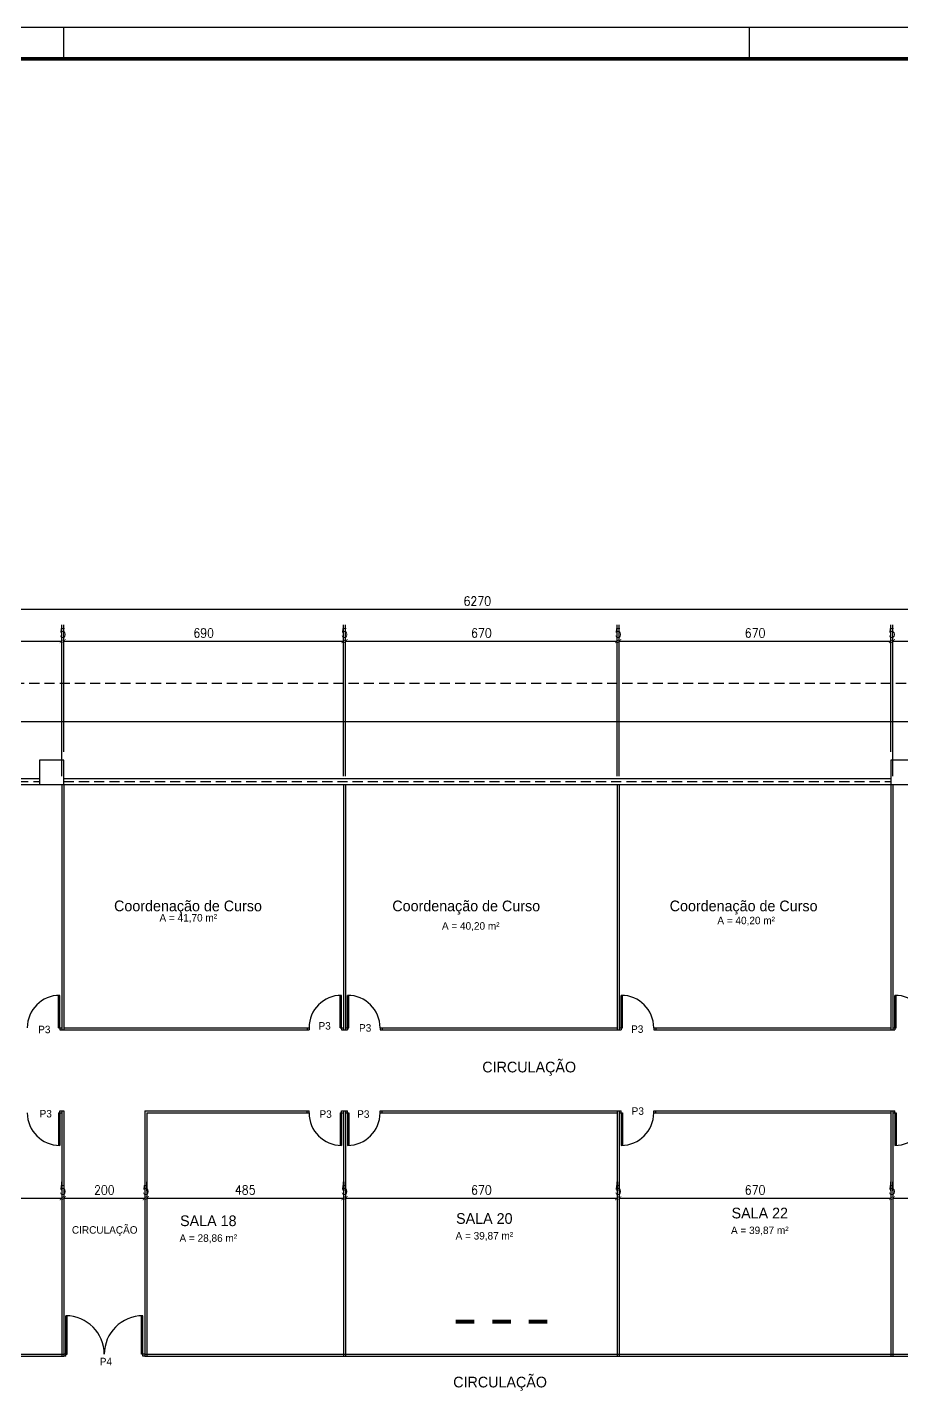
# Model space of a CAD drawing. Extents: x -81 to 244, y 231 to 317.
# Drawn here: x 174.41 to 195.98, y 283.42 to 317.04 of the extents above; entities that cross this region are included whole.
import ezdxf
from ezdxf.enums import TextEntityAlignment as Align

# ---------------------------------------------------------------- set-up
doc = ezdxf.new("R2010")
doc.units = 0
doc.header["$MEASUREMENT"] = 0
doc.header["$PDMODE"] = 3
doc.linetypes.add('HIDDEN', pattern=[0.375, 0.25, -0.125])
doc.layers.get('0').update_dxf_attribs({"linetype": 'CONTINUOUS'})
doc.layers.get('DEFPOINTS').update_dxf_attribs({"linetype": 'CONTINUOUS'})
for name, color, linetype in [('ADI', 9, 'CONTINUOUS'), ('CAR', 5, 'CONTINUOUS'), ('CORTE01', 2, 'CONTINUOUS'), ('DIM', 1, 'CONTINUOUS'), ('ESQ', 10, 'CONTINUOUS'), ('EST', 6, 'CONTINUOUS'), ('PAR', 4, 'CONTINUOUS'), ('PBX', 7, 'CONTINUOUS'), ('PISO2', 8, 'CONTINUOUS'), ('TEXTO01', 3, 'CONTINUOUS'), ('VIDRO', 250, 'CONTINUOUS')]:
    doc.layers.add(name, color=color, linetype=linetype)
doc.styles.add('ARQ', font='romans', dxfattribs={"width": 0.9})
doc.styles.add('STYLUS', font='stylu.ttf')
doc.dimstyles.get("Standard").update_dxf_attribs({"dimtxt": 0.5, "dimasz": 0.18, "dimexe": 0.18, "dimexo": 0.0625, "dimgap": 0.09, "dimtad": 0, "dimtoh": 1, "dimzin": 0, "dimdsep": 46, "dimtxsty": 'ARQ', "dimcen": 0.09, "dimadec": 0, "dimazin": 0, "dimtfac": 1, "dimtofl": 0, "dimtmove": 2, "dimatfit": 3, "dimfxl": 0, "dimtolj": 1, "dimarcsym": 0})

# ---------------------------------------------------------------- blocks, each defined once
blk = doc.blocks.new('_ARCHTICK')
at = {"color": 0, "linetype": 'ByBlock', "const_width": 0.15}
blk.add_lwpolyline([(-0.5, -0.5), (0.5, 0.5)], dxfattribs=at)
blk = doc.blocks.new('*D352')
at = {"layer": 'DEFPOINTS', "color": 0}
for p in [(175.259, 301.903), (168.309, 298.37), (175.259, 298.37)]:
    blk.add_point(p, dxfattribs=at)
at = {"layer": 'DIM', "color": 1, "lineweight": -2}
for p, q in [((175.259, 298.57), (175.259, 302.303)), ((168.309, 301.903), (175.259, 301.903))]:
    blk.add_line(p, q, dxfattribs=at)
at = {"layer": 'DIM', "color": 1, "lineweight": -2, "xscale": 0.1, "yscale": 0.1, "zscale": 0.1, "rotation": 180}
blk.add_blockref('_ARCHTICK', (168.309, 301.903), dxfattribs=at)
at = {"layer": 'DIM', "color": 1, "lineweight": -2, "xscale": 0.1, "yscale": 0.1, "zscale": 0.1}
blk.add_blockref('_ARCHTICK', (175.259, 301.903), dxfattribs=at)
at = {"layer": 'DIM', "color": 2, "insert": (171.784, 302.104), "char_height": 0.22, "attachment_point": 5, "style": 'ARQ'}
blk.add_mtext('\\A1;695', dxfattribs=at)
blk = doc.blocks.new('*D353')
at = {"layer": 'DEFPOINTS', "color": 0}
for p in [(175.309, 301.903), (175.309, 298.97), (175.259, 298.37)]:
    blk.add_point(p, dxfattribs=at)
at = {"layer": 'DIM', "color": 1, "lineweight": -2}
blk.add_line((175.309, 299.17), (175.309, 302.303), dxfattribs=at)
at = {"layer": 'DIM', "color": 2, "insert": (175.284, 302.104), "char_height": 0.22, "attachment_point": 5, "style": 'ARQ'}
blk.add_mtext('\\A1;5', dxfattribs=at)
blk = doc.blocks.new('*D354')
at = {"layer": 'DEFPOINTS', "color": 0}
for p in [(182.209, 301.903), (175.309, 298.97), (182.209, 298.37)]:
    blk.add_point(p, dxfattribs=at)
at = {"layer": 'DIM', "color": 1, "lineweight": -2}
for p, q in [((182.209, 298.57), (182.209, 302.303)), ((175.309, 301.903), (182.209, 301.903))]:
    blk.add_line(p, q, dxfattribs=at)
at = {"layer": 'DIM', "color": 1, "lineweight": -2, "xscale": 0.1, "yscale": 0.1, "zscale": 0.1, "rotation": 180}
blk.add_blockref('_ARCHTICK', (175.309, 301.903), dxfattribs=at)
at = {"layer": 'DIM', "color": 1, "lineweight": -2, "xscale": 0.1, "yscale": 0.1, "zscale": 0.1}
blk.add_blockref('_ARCHTICK', (182.209, 301.903), dxfattribs=at)
at = {"layer": 'DIM', "color": 2, "insert": (178.759, 302.104), "char_height": 0.22, "attachment_point": 5, "style": 'ARQ'}
blk.add_mtext('\\A1;690', dxfattribs=at)
blk = doc.blocks.new('*D355')
at = {"layer": 'DEFPOINTS', "color": 0}
for p in [(182.259, 301.903), (182.209, 298.37), (182.259, 298.37)]:
    blk.add_point(p, dxfattribs=at)
at = {"layer": 'DIM', "color": 1, "lineweight": -2}
blk.add_line((182.259, 298.57), (182.259, 302.303), dxfattribs=at)
at = {"layer": 'DIM', "color": 2, "insert": (182.234, 302.104), "char_height": 0.22, "attachment_point": 5, "style": 'ARQ'}
blk.add_mtext('\\A1;5', dxfattribs=at)
blk = doc.blocks.new('*D356')
at = {"layer": 'DEFPOINTS', "color": 0}
for p in [(188.959, 301.903), (182.259, 298.37), (188.959, 298.37)]:
    blk.add_point(p, dxfattribs=at)
at = {"layer": 'DIM', "color": 1, "lineweight": -2}
for p, q in [((188.959, 298.57), (188.959, 302.303)), ((182.259, 301.903), (188.959, 301.903))]:
    blk.add_line(p, q, dxfattribs=at)
at = {"layer": 'DIM', "color": 1, "lineweight": -2, "xscale": 0.1, "yscale": 0.1, "zscale": 0.1, "rotation": 180}
blk.add_blockref('_ARCHTICK', (182.259, 301.903), dxfattribs=at)
at = {"layer": 'DIM', "color": 1, "lineweight": -2, "xscale": 0.1, "yscale": 0.1, "zscale": 0.1}
blk.add_blockref('_ARCHTICK', (188.959, 301.903), dxfattribs=at)
at = {"layer": 'DIM', "color": 2, "insert": (185.609, 302.104), "char_height": 0.22, "attachment_point": 5, "style": 'ARQ'}
blk.add_mtext('\\A1;670', dxfattribs=at)
blk = doc.blocks.new('*D357')
at = {"layer": 'DEFPOINTS', "color": 0}
for p in [(189.009, 301.903), (188.959, 298.37), (189.009, 298.37)]:
    blk.add_point(p, dxfattribs=at)
at = {"layer": 'DIM', "color": 1, "lineweight": -2}
blk.add_line((189.009, 298.57), (189.009, 302.303), dxfattribs=at)
at = {"layer": 'DIM', "color": 2, "insert": (188.984, 302.104), "char_height": 0.22, "attachment_point": 5, "style": 'ARQ'}
blk.add_mtext('\\A1;5', dxfattribs=at)
blk = doc.blocks.new('*D358')
at = {"layer": 'DEFPOINTS', "color": 0}
for p in [(195.709, 301.903), (195.709, 298.97), (189.009, 298.37)]:
    blk.add_point(p, dxfattribs=at)
at = {"layer": 'DIM', "color": 1, "lineweight": -2}
for p, q in [((195.709, 299.17), (195.709, 302.303)), ((189.009, 301.903), (195.709, 301.903))]:
    blk.add_line(p, q, dxfattribs=at)
at = {"layer": 'DIM', "color": 1, "lineweight": -2, "xscale": 0.1, "yscale": 0.1, "zscale": 0.1, "rotation": 180}
blk.add_blockref('_ARCHTICK', (189.009, 301.903), dxfattribs=at)
at = {"layer": 'DIM', "color": 1, "lineweight": -2, "xscale": 0.1, "yscale": 0.1, "zscale": 0.1}
blk.add_blockref('_ARCHTICK', (195.709, 301.903), dxfattribs=at)
at = {"layer": 'DIM', "color": 2, "insert": (192.359, 302.104), "char_height": 0.22, "attachment_point": 5, "style": 'ARQ'}
blk.add_mtext('\\A1;670', dxfattribs=at)
blk = doc.blocks.new('*D359')
at = {"layer": 'DEFPOINTS', "color": 0}
for p in [(195.759, 301.903), (195.709, 298.97), (195.759, 298.37)]:
    blk.add_point(p, dxfattribs=at)
at = {"layer": 'DIM', "color": 1, "lineweight": -2}
blk.add_line((195.759, 298.57), (195.759, 302.303), dxfattribs=at)
at = {"layer": 'DIM', "color": 2, "insert": (195.734, 302.104), "char_height": 0.22, "attachment_point": 5, "style": 'ARQ'}
blk.add_mtext('\\A1;5', dxfattribs=at)
blk = doc.blocks.new('*D360')
at = {"layer": 'DEFPOINTS', "color": 0}
for p in [(202.709, 301.903), (195.759, 298.37), (202.709, 298.37)]:
    blk.add_point(p, dxfattribs=at)
at = {"layer": 'DIM', "color": 1, "lineweight": -2}
for p, q in [((202.709, 298.57), (202.709, 302.303)), ((195.759, 301.903), (202.709, 301.903))]:
    blk.add_line(p, q, dxfattribs=at)
at = {"layer": 'DIM', "color": 1, "lineweight": -2, "xscale": 0.1, "yscale": 0.1, "zscale": 0.1, "rotation": 180}
blk.add_blockref('_ARCHTICK', (195.759, 301.903), dxfattribs=at)
at = {"layer": 'DIM', "color": 1, "lineweight": -2, "xscale": 0.1, "yscale": 0.1, "zscale": 0.1}
blk.add_blockref('_ARCHTICK', (202.709, 301.903), dxfattribs=at)
at = {"layer": 'DIM', "color": 2, "insert": (199.234, 302.104), "char_height": 0.22, "attachment_point": 5, "style": 'ARQ'}
blk.add_mtext('\\A1;695', dxfattribs=at)
blk = doc.blocks.new('*D366')
at = {"layer": 'DEFPOINTS', "color": 0}
for p in [(216.859, 302.69), (154.159, 298.37), (216.859, 298.37)]:
    blk.add_point(p, dxfattribs=at)
at = {"layer": 'DIM', "color": 1, "lineweight": -2}
for p, q in [((216.859, 298.57), (216.859, 303.09)), ((154.159, 302.69), (216.859, 302.69))]:
    blk.add_line(p, q, dxfattribs=at)
at = {"layer": 'DIM', "color": 1, "lineweight": -2, "xscale": 0.1, "yscale": 0.1, "zscale": 0.1, "rotation": 180}
blk.add_blockref('_ARCHTICK', (154.159, 302.69), dxfattribs=at)
at = {"layer": 'DIM', "color": 1, "lineweight": -2, "xscale": 0.1, "yscale": 0.1, "zscale": 0.1}
blk.add_blockref('_ARCHTICK', (216.859, 302.69), dxfattribs=at)
at = {"layer": 'DIM', "color": 2, "insert": (185.509, 302.891), "char_height": 0.22, "attachment_point": 5, "style": 'ARQ'}
blk.add_mtext('\\A1;6270', dxfattribs=at)
blk = doc.blocks.new('*D468')
at = {"layer": 'DEFPOINTS', "color": 0}
for p in [(168.309, 288.169), (175.259, 288.169), (175.259, 288.169)]:
    blk.add_point(p, dxfattribs=at)
at = {"layer": 'DIM', "color": 1, "lineweight": -2}
for p, q in [((175.259, 288.369), (175.259, 288.569)), ((168.309, 288.169), (175.259, 288.169))]:
    blk.add_line(p, q, dxfattribs=at)
at = {"layer": 'DIM', "color": 1, "lineweight": -2, "xscale": 0.1, "yscale": 0.1, "zscale": 0.1, "rotation": 180}
blk.add_blockref('_ARCHTICK', (168.309, 288.169), dxfattribs=at)
at = {"layer": 'DIM', "color": 1, "lineweight": -2, "xscale": 0.1, "yscale": 0.1, "zscale": 0.1}
blk.add_blockref('_ARCHTICK', (175.259, 288.169), dxfattribs=at)
at = {"layer": 'DIM', "color": 2, "insert": (171.784, 288.37), "char_height": 0.22, "attachment_point": 5, "style": 'ARQ'}
blk.add_mtext('\\A1;695', dxfattribs=at)
blk = doc.blocks.new('*D469')
at = {"layer": 'DEFPOINTS', "color": 0}
for p in [(175.259, 288.169), (175.309, 288.186), (175.309, 288.169)]:
    blk.add_point(p, dxfattribs=at)
at = {"layer": 'DIM', "color": 1, "lineweight": -2}
blk.add_line((175.309, 287.986), (175.309, 287.769), dxfattribs=at)
at = {"layer": 'DIM', "color": 2, "insert": (175.284, 288.37), "char_height": 0.22, "attachment_point": 5, "style": 'ARQ'}
blk.add_mtext('\\A1;5', dxfattribs=at)
blk = doc.blocks.new('*D470')
at = {"layer": 'DEFPOINTS', "color": 0}
for p in [(175.309, 288.186), (177.309, 288.186), (177.309, 288.169)]:
    blk.add_point(p, dxfattribs=at)
at = {"layer": 'DIM', "color": 1, "lineweight": -2}
for p, q in [((175.309, 288.169), (177.309, 288.169)), ((177.309, 287.986), (177.309, 287.769))]:
    blk.add_line(p, q, dxfattribs=at)
at = {"layer": 'DIM', "color": 1, "lineweight": -2, "xscale": 0.1, "yscale": 0.1, "zscale": 0.1, "rotation": 180}
blk.add_blockref('_ARCHTICK', (175.309, 288.169), dxfattribs=at)
at = {"layer": 'DIM', "color": 1, "lineweight": -2, "xscale": 0.1, "yscale": 0.1, "zscale": 0.1}
blk.add_blockref('_ARCHTICK', (177.309, 288.169), dxfattribs=at)
at = {"layer": 'DIM', "color": 2, "insert": (176.309, 288.37), "char_height": 0.22, "attachment_point": 5, "style": 'ARQ'}
blk.add_mtext('\\A1;200', dxfattribs=at)
blk = doc.blocks.new('*D471')
at = {"layer": 'DEFPOINTS', "color": 0}
for p in [(177.309, 288.186), (177.359, 288.169), (177.359, 288.154)]:
    blk.add_point(p, dxfattribs=at)
at = {"layer": 'DIM', "color": 1, "lineweight": -2}
blk.add_line((177.359, 288.354), (177.359, 288.569), dxfattribs=at)
at = {"layer": 'DIM', "color": 2, "insert": (177.334, 288.37), "char_height": 0.22, "attachment_point": 5, "style": 'ARQ'}
blk.add_mtext('\\A1;5', dxfattribs=at)
blk = doc.blocks.new('*D472')
at = {"layer": 'DEFPOINTS', "color": 0}
for p in [(177.359, 288.154), (182.209, 288.169), (182.209, 288.154)]:
    blk.add_point(p, dxfattribs=at)
at = {"layer": 'DIM', "color": 1, "lineweight": -2}
for p, q in [((182.209, 288.354), (182.209, 288.569)), ((177.359, 288.169), (182.209, 288.169))]:
    blk.add_line(p, q, dxfattribs=at)
at = {"layer": 'DIM', "color": 1, "lineweight": -2, "xscale": 0.1, "yscale": 0.1, "zscale": 0.1, "rotation": 180}
blk.add_blockref('_ARCHTICK', (177.359, 288.169), dxfattribs=at)
at = {"layer": 'DIM', "color": 1, "lineweight": -2, "xscale": 0.1, "yscale": 0.1, "zscale": 0.1}
blk.add_blockref('_ARCHTICK', (182.209, 288.169), dxfattribs=at)
at = {"layer": 'DIM', "color": 2, "insert": (179.784, 288.37), "char_height": 0.22, "attachment_point": 5, "style": 'ARQ'}
blk.add_mtext('\\A1;485', dxfattribs=at)
blk = doc.blocks.new('*D473')
at = {"layer": 'DEFPOINTS', "color": 0}
for p in [(182.209, 288.154), (182.259, 288.169), (182.259, 288.154)]:
    blk.add_point(p, dxfattribs=at)
at = {"layer": 'DIM', "color": 1, "lineweight": -2}
blk.add_line((182.259, 288.354), (182.259, 288.569), dxfattribs=at)
at = {"layer": 'DIM', "color": 2, "insert": (182.234, 288.37), "char_height": 0.22, "attachment_point": 5, "style": 'ARQ'}
blk.add_mtext('\\A1;5', dxfattribs=at)
blk = doc.blocks.new('*D474')
at = {"layer": 'DEFPOINTS', "color": 0}
for p in [(182.259, 288.154), (188.959, 288.169), (188.959, 288.154)]:
    blk.add_point(p, dxfattribs=at)
at = {"layer": 'DIM', "color": 1, "lineweight": -2}
for p, q in [((188.959, 288.354), (188.959, 288.569)), ((182.259, 288.169), (188.959, 288.169))]:
    blk.add_line(p, q, dxfattribs=at)
at = {"layer": 'DIM', "color": 1, "lineweight": -2, "xscale": 0.1, "yscale": 0.1, "zscale": 0.1, "rotation": 180}
blk.add_blockref('_ARCHTICK', (182.259, 288.169), dxfattribs=at)
at = {"layer": 'DIM', "color": 1, "lineweight": -2, "xscale": 0.1, "yscale": 0.1, "zscale": 0.1}
blk.add_blockref('_ARCHTICK', (188.959, 288.169), dxfattribs=at)
at = {"layer": 'DIM', "color": 2, "insert": (185.609, 288.37), "char_height": 0.22, "attachment_point": 5, "style": 'ARQ'}
blk.add_mtext('\\A1;670', dxfattribs=at)
blk = doc.blocks.new('*D475')
at = {"layer": 'DEFPOINTS', "color": 0}
for p in [(188.959, 288.154), (189.009, 288.169), (189.009, 288.154)]:
    blk.add_point(p, dxfattribs=at)
at = {"layer": 'DIM', "color": 1, "lineweight": -2}
blk.add_line((189.009, 288.354), (189.009, 288.569), dxfattribs=at)
at = {"layer": 'DIM', "color": 2, "insert": (188.984, 288.37), "char_height": 0.22, "attachment_point": 5, "style": 'ARQ'}
blk.add_mtext('\\A1;5', dxfattribs=at)
blk = doc.blocks.new('*D476')
at = {"layer": 'DEFPOINTS', "color": 0}
for p in [(189.009, 288.154), (195.709, 288.169), (195.709, 288.154)]:
    blk.add_point(p, dxfattribs=at)
at = {"layer": 'DIM', "color": 1, "lineweight": -2}
for p, q in [((195.709, 288.354), (195.709, 288.569)), ((189.009, 288.169), (195.709, 288.169))]:
    blk.add_line(p, q, dxfattribs=at)
at = {"layer": 'DIM', "color": 1, "lineweight": -2, "xscale": 0.1, "yscale": 0.1, "zscale": 0.1, "rotation": 180}
blk.add_blockref('_ARCHTICK', (189.009, 288.169), dxfattribs=at)
at = {"layer": 'DIM', "color": 1, "lineweight": -2, "xscale": 0.1, "yscale": 0.1, "zscale": 0.1}
blk.add_blockref('_ARCHTICK', (195.709, 288.169), dxfattribs=at)
at = {"layer": 'DIM', "color": 2, "insert": (192.359, 288.37), "char_height": 0.22, "attachment_point": 5, "style": 'ARQ'}
blk.add_mtext('\\A1;670', dxfattribs=at)
blk = doc.blocks.new('*D477')
at = {"layer": 'DEFPOINTS', "color": 0}
for p in [(195.709, 288.154), (195.759, 288.169), (195.759, 288.154)]:
    blk.add_point(p, dxfattribs=at)
at = {"layer": 'DIM', "color": 1, "lineweight": -2}
blk.add_line((195.759, 288.354), (195.759, 288.569), dxfattribs=at)
at = {"layer": 'DIM', "color": 2, "insert": (195.734, 288.37), "char_height": 0.22, "attachment_point": 5, "style": 'ARQ'}
blk.add_mtext('\\A1;5', dxfattribs=at)
blk = doc.blocks.new('*D478')
at = {"layer": 'DEFPOINTS', "color": 0}
for p in [(195.759, 288.154), (200.559, 288.169), (200.559, 288.154)]:
    blk.add_point(p, dxfattribs=at)
at = {"layer": 'DIM', "color": 1, "lineweight": -2}
for p, q in [((200.559, 288.354), (200.559, 288.569)), ((195.759, 288.169), (200.559, 288.169))]:
    blk.add_line(p, q, dxfattribs=at)
at = {"layer": 'DIM', "color": 1, "lineweight": -2, "xscale": 0.1, "yscale": 0.1, "zscale": 0.1, "rotation": 180}
blk.add_blockref('_ARCHTICK', (195.759, 288.169), dxfattribs=at)
at = {"layer": 'DIM', "color": 1, "lineweight": -2, "xscale": 0.1, "yscale": 0.1, "zscale": 0.1}
blk.add_blockref('_ARCHTICK', (200.559, 288.169), dxfattribs=at)
at = {"layer": 'DIM', "color": 2, "insert": (198.159, 288.37), "char_height": 0.22, "attachment_point": 5, "style": 'ARQ'}
blk.add_mtext('\\A1;480', dxfattribs=at)

msp = doc.modelspace()

# ---------------------------------------------------------------- linework, layer by layer
at = {"layer": 'ADI', "color": 5}
msp.add_line((124.569, 317.038), (244.028, 317.038), dxfattribs=at)
at = {"layer": 'CAR', "color": 2}
for p, q in [((175.309, 316.259), (175.309, 317.038)), ((192.223, 316.259), (192.223, 317.038))]:
    msp.add_line(p, q, dxfattribs=at)
at = {"layer": 'CORTE01'}
for p, q in [((184.981, 285.161), (185.431, 285.16)), ((184.981, 285.152), (185.431, 285.151)), ((184.981, 285.143), (185.431, 285.142)), ((184.981, 285.134), (185.431, 285.133)), ((184.981, 285.125), (185.431, 285.124)), ((184.981, 285.116), (185.431, 285.115)), ((184.981, 285.107), (185.431, 285.106)), ((184.981, 285.098), (185.431, 285.097)), ((185.881, 285.16), (186.331, 285.16)), ((185.881, 285.151), (186.331, 285.151)), ((185.881, 285.142), (186.331, 285.142)), ((185.881, 285.133), (186.331, 285.133)), ((185.881, 285.124), (186.331, 285.124)), ((185.881, 285.115), (186.331, 285.115)), ((185.881, 285.106), (186.331, 285.106)), ((185.881, 285.097), (186.331, 285.097)), ((186.781, 285.16), (187.231, 285.16)), ((186.781, 285.151), (187.231, 285.151)), ((186.781, 285.142), (187.231, 285.142)), ((186.781, 285.133), (187.231, 285.133)), ((186.781, 285.124), (187.231, 285.124)), ((186.781, 285.115), (187.231, 285.115)), ((186.781, 285.106), (187.231, 285.106)), ((186.781, 285.097), (187.231, 285.097))]:
    msp.add_line(p, q, dxfattribs=at)
at = {"layer": 'DIM'}
for p, q in [((175.359, 284.32), (175.359, 285.27)), ((175.389, 284.32), (175.389, 285.27)), ((177.229, 284.32), (177.229, 285.27)), ((177.259, 284.32), (177.259, 285.27)), ((175.359, 284.32), (175.389, 284.32)), ((177.259, 284.32), (177.229, 284.32))]:
    msp.add_line(p, q, dxfattribs=at)
for centre, start, end in [((175.359, 284.32), 0, 90), ((177.259, 284.32), 90, 180)]:
    msp.add_arc(centre, 0.95, start, end, dxfattribs=at)
at = {"layer": 'ESQ'}
for p, q in [((175.179, 292.37), (175.179, 293.17)), ((175.209, 292.37), (175.209, 293.17)), ((182.129, 292.37), (182.129, 293.17)), ((182.159, 292.37), (182.159, 293.17)), ((182.309, 292.37), (182.309, 293.17)), ((182.339, 292.37), (182.339, 293.17)), ((189.059, 292.37), (189.059, 293.17)), ((189.089, 292.37), (189.089, 293.17)), ((195.809, 292.37), (195.809, 293.17)), ((195.839, 292.37), (195.839, 293.17)), ((175.179, 292.37), (175.209, 292.37)), ((175.209, 292.37), (175.209, 292.32)), ((175.209, 292.37), (175.259, 292.37)), ((175.209, 292.32), (175.259, 292.32)), ((181.309, 292.37), (181.359, 292.37)), ((181.309, 292.32), (181.359, 292.32)), ((181.359, 292.37), (181.359, 292.32)), ((182.129, 292.37), (182.159, 292.37)), ((182.159, 292.37), (182.159, 292.32)), ((182.159, 292.37), (182.209, 292.37)), ((182.159, 292.32), (182.209, 292.32)), ((182.259, 292.37), (182.309, 292.37)), ((182.259, 292.32), (182.309, 292.32)), ((182.309, 292.37), (182.309, 292.32)), ((182.309, 292.37), (182.339, 292.37)), ((183.109, 292.37), (183.109, 292.32)), ((183.109, 292.37), (183.159, 292.37)), ((183.109, 292.32), (183.159, 292.32)), ((189.009, 292.37), (189.059, 292.37)), ((189.009, 292.32), (189.059, 292.32)), ((189.059, 292.37), (189.059, 292.32)), ((189.059, 292.37), (189.089, 292.37)), ((189.859, 292.37), (189.859, 292.32)), ((189.859, 292.37), (189.909, 292.37)), ((189.859, 292.32), (189.909, 292.32)), ((195.759, 292.37), (195.809, 292.37)), ((195.759, 292.32), (195.809, 292.32)), ((195.809, 292.37), (195.809, 292.32)), ((195.809, 292.37), (195.839, 292.37)), ((175.179, 290.27), (175.179, 289.471)), ((175.179, 290.27), (175.209, 290.27)), ((175.209, 290.27), (175.209, 290.32)), ((175.209, 290.32), (175.259, 290.32)), ((175.209, 290.27), (175.259, 290.27)), ((175.209, 290.27), (175.209, 289.47)), ((181.309, 290.32), (181.359, 290.32)), ((181.309, 290.27), (181.359, 290.27)), ((181.359, 290.27), (181.359, 290.32)), ((182.129, 290.27), (182.129, 289.471)), ((182.129, 290.27), (182.159, 290.27)), ((182.159, 290.27), (182.159, 290.32)), ((182.159, 290.32), (182.209, 290.32)), ((182.159, 290.27), (182.209, 290.27)), ((182.159, 290.27), (182.159, 289.47)), ((182.259, 290.32), (182.309, 290.32)), ((182.259, 290.27), (182.309, 290.27)), ((182.309, 290.27), (182.309, 290.32)), ((182.309, 290.27), (182.309, 289.47)), ((182.309, 290.27), (182.339, 290.27)), ((182.339, 290.27), (182.339, 289.471)), ((183.109, 290.27), (183.109, 290.32)), ((183.109, 290.32), (183.159, 290.32)), ((183.109, 290.27), (183.159, 290.27)), ((189.009, 290.32), (189.059, 290.32)), ((189.009, 290.27), (189.059, 290.27)), ((189.059, 290.27), (189.059, 290.32)), ((189.059, 290.27), (189.059, 289.47)), ((189.059, 290.27), (189.089, 290.27)), ((189.089, 290.27), (189.089, 289.471)), ((189.859, 290.27), (189.859, 290.32)), ((189.859, 290.32), (189.909, 290.32)), ((189.859, 290.27), (189.909, 290.27)), ((195.759, 290.32), (195.809, 290.32)), ((195.759, 290.27), (195.809, 290.27)), ((195.809, 290.27), (195.809, 290.32)), ((195.809, 290.27), (195.809, 289.47)), ((195.809, 290.27), (195.839, 290.27)), ((195.839, 290.27), (195.839, 289.471)), ((175.359, 284.32), (175.309, 284.32)), ((175.359, 284.27), (175.309, 284.27)), ((175.359, 284.27), (175.359, 284.32)), ((177.309, 284.32), (177.259, 284.32)), ((177.259, 284.27), (177.259, 284.32)), ((177.309, 284.27), (177.259, 284.27))]:
    msp.add_line(p, q, dxfattribs=at)
for centre, start, end in [((175.209, 292.37), 90, 180), ((182.159, 292.37), 90, 180), ((182.309, 292.37), 0, 90), ((189.059, 292.37), 0, 90), ((195.809, 292.37), 0, 90), ((175.209, 290.27), 180, 270), ((182.159, 290.27), 180, 270), ((182.309, 290.27), 270, 360), ((189.059, 290.27), 270, 360), ((195.809, 290.27), 270, 360)]:
    msp.add_arc(centre, 0.8, start, end, dxfattribs=at)
at = {"layer": 'EST', "color": 6, "linetype": 'Continuous'}
msp.add_line((174.709, 298.37), (175.309, 298.37), dxfattribs=at)
msp.add_lwpolyline([(175.309, 298.37), (175.309, 298.97), (174.709, 298.97), (174.709, 298.37)], dxfattribs=at)
msp.add_lwpolyline([(195.709, 298.37), (196.309, 298.37), (196.309, 298.97), (195.709, 298.97)], close=True, dxfattribs=at)
at = {"layer": 'PAR'}
for p, q in [((154.309, 298.52), (174.709, 298.52)), ((175.309, 298.52), (195.709, 298.52)), ((154.309, 298.37), (174.709, 298.37)), ((175.309, 298.37), (195.709, 298.37))]:
    msp.add_line(p, q, dxfattribs=at)
at = {"layer": 'PBX', "color": 2, "linetype": 'HIDDEN'}
for p, q in [((151.209, 300.87), (219.209, 300.87)), ((154.309, 298.445), (174.709, 298.445)), ((175.309, 298.445), (195.709, 298.445))]:
    msp.add_line(p, q, dxfattribs=at)
at = {"layer": 'PBX'}
for p, q in [((175.259, 298.37), (175.259, 292.32)), ((175.309, 298.37), (175.309, 292.32)), ((182.209, 298.37), (182.209, 292.32)), ((182.259, 298.37), (182.259, 292.32)), ((188.959, 298.37), (188.959, 292.32)), ((189.009, 298.37), (189.009, 292.32)), ((195.709, 298.37), (195.709, 292.32)), ((195.759, 298.37), (195.759, 292.32)), ((175.259, 292.32), (175.309, 292.32)), ((175.309, 292.37), (181.309, 292.37)), ((175.309, 292.32), (181.309, 292.32)), ((181.309, 292.37), (181.309, 292.32)), ((182.209, 292.32), (182.259, 292.32)), ((183.159, 292.37), (183.159, 292.32)), ((183.159, 292.37), (188.959, 292.37)), ((183.159, 292.32), (189.009, 292.32)), ((189.909, 292.37), (189.909, 292.32)), ((189.909, 292.37), (195.709, 292.37)), ((189.909, 292.32), (195.709, 292.32)), ((195.709, 292.32), (195.759, 292.32)), ((175.259, 290.32), (175.259, 284.27)), ((175.259, 290.32), (175.309, 290.32)), ((175.309, 290.32), (175.309, 284.27)), ((177.309, 290.32), (177.309, 284.27)), ((177.309, 290.32), (181.309, 290.32)), ((177.359, 290.27), (177.359, 284.27)), ((177.359, 290.27), (181.309, 290.27)), ((181.309, 290.27), (181.309, 290.32)), ((182.209, 290.32), (182.209, 284.27)), ((182.209, 290.32), (182.259, 290.32)), ((182.259, 290.32), (182.259, 284.27)), ((183.159, 290.27), (183.159, 290.32)), ((183.159, 290.32), (188.959, 290.32)), ((183.159, 290.27), (188.959, 290.27)), ((188.959, 290.32), (188.959, 284.27)), ((188.959, 290.32), (189.009, 290.32)), ((189.009, 290.32), (189.009, 284.27)), ((189.909, 290.27), (189.909, 290.32)), ((189.909, 290.32), (195.709, 290.32)), ((189.909, 290.27), (195.709, 290.27)), ((195.709, 290.32), (195.709, 284.27)), ((195.709, 290.32), (195.759, 290.32)), ((195.759, 290.32), (195.759, 284.27)), ((168.259, 284.32), (175.309, 284.32)), ((168.259, 284.27), (175.309, 284.27)), ((177.309, 284.32), (200.609, 284.32)), ((177.309, 284.27), (200.609, 284.27))]:
    msp.add_line(p, q, dxfattribs=at)
at = {"layer": 'PISO2'}
msp.add_line((152.509, 299.92), (218.509, 299.92), dxfattribs=at)
msp.add_line((152.509, 299.92), (218.509, 299.92), dxfattribs=at)
at = {"layer": 'VIDRO', "const_width": 0.085}
msp.add_lwpolyline([(125.348, 316.259), (243.428, 316.259)], dxfattribs=at)

# ---------------------------------------------------------------- texts
at = {"layer": 'TEXTO01', "ltscale": 0.25, "style": 'STYLUS'}
for s, height, p in [('Coordenação de Curso', 0.26367, (176.55, 295.507)), ('Coordenação de Curso', 0.26367, (183.412, 295.507)), ('Coordenação de Curso', 0.26367, (190.253, 295.507)), ('A = 41,70 m²', 0.18457, (177.67, 295.175)), ('A = 40,20 m²', 0.18457, (184.636, 294.974)), ('A = 40,20 m²', 0.18457, (191.429, 295.108)), ('P3', 0.1846, (181.592, 292.51)), ('P3', 0.1846, (174.678, 292.421)), ('P3', 0.1846, (182.592, 292.46)), ('P3', 0.1846, (189.301, 292.43)), ('CIRCULAÇÃO', 0.2637, (185.632, 291.534)), ('P3', 0.1846, (174.714, 290.344)), ('P3', 0.1846, (181.616, 290.335)), ('P3', 0.1846, (182.546, 290.335)), ('P3', 0.1846, (189.315, 290.409)), ('SALA 20', 0.2637, (184.985, 287.8)), ('SALA 22', 0.2637, (191.779, 287.934)), ('CIRCULAÇÃO', 0.1846, (175.51, 287.479)), ('SALA 18', 0.2637, (178.178, 287.744)), ('A = 39,87 m²', 0.18457, (191.765, 287.469)), ('A = 28,86 m²', 0.18457, (178.164, 287.278)), ('A = 39,87 m²', 0.18457, (184.972, 287.334)), ('P4', 0.1846, (176.198, 284.234)), ('CIRCULAÇÃO', 0.2637, (184.914, 283.767))]:
    msp.add_text(s, height=height, rotation=359.9833, dxfattribs=at).set_placement(p, align=Align.TOP_LEFT)

# ---------------------------------------------------------------- dimensions: what is measured, and where the dimension line sits
at = {"layer": 'DIM'}
for base, p1, p2, picture, middle in [((216.859, 302.69), (154.159, 298.37), (216.859, 298.37), '*D366', (185.509, 302.891)), ((175.259, 301.903), (168.309, 298.37), (175.259, 298.37), '*D352', (171.784, 302.104)), ((175.309, 301.903), (175.259, 298.37), (175.309, 298.97), '*D353', (175.284, 302.104)), ((182.209, 301.903), (175.309, 298.97), (182.209, 298.37), '*D354', (178.759, 302.104)), ((182.259, 301.903), (182.209, 298.37), (182.259, 298.37), '*D355', (182.234, 302.104)), ((188.959, 301.903), (182.259, 298.37), (188.959, 298.37), '*D356', (185.609, 302.104)), ((189.009, 301.903), (188.959, 298.37), (189.009, 298.37), '*D357', (188.984, 302.104)), ((195.709, 301.903), (189.009, 298.37), (195.709, 298.97), '*D358', (192.359, 302.104)), ((195.759, 301.903), (195.709, 298.97), (195.759, 298.37), '*D359', (195.734, 302.104)), ((202.709, 301.903), (195.759, 298.37), (202.709, 298.37), '*D360', (199.234, 302.104)), ((175.259, 288.169), (168.309, 288.169), (175.259, 288.169), '*D468', (171.784, 288.37)), ((175.309, 288.169), (175.259, 288.169), (175.309, 288.186), '*D469', (175.284, 288.37)), ((177.309, 288.169), (175.309, 288.186), (177.309, 288.186), '*D470', (176.309, 288.37)), ((177.359, 288.169), (177.309, 288.186), (177.359, 288.154), '*D471', (177.334, 288.37)), ((182.209, 288.169), (177.359, 288.154), (182.209, 288.154), '*D472', (179.784, 288.37)), ((182.259, 288.169), (182.209, 288.154), (182.259, 288.154), '*D473', (182.234, 288.37)), ((188.959, 288.169), (182.259, 288.154), (188.959, 288.154), '*D474', (185.609, 288.37)), ((189.009, 288.169), (188.959, 288.154), (189.009, 288.154), '*D475', (188.984, 288.37)), ((195.709, 288.169), (189.009, 288.154), (195.709, 288.154), '*D476', (192.359, 288.37)), ((195.759, 288.169), (195.709, 288.154), (195.759, 288.154), '*D477', (195.734, 288.37)), ((200.559, 288.169), (195.759, 288.154), (200.559, 288.154), '*D478', (198.159, 288.37))]:
    dim = msp.add_linear_dim(base=base, p1=p1, p2=p2, dimstyle='Standard', override={"dimtxt": 0.22, "dimasz": 0.1, "dimexe": 0.4, "dimexo": 0.2, "dimtad": 1, "dimtoh": 0, "dimdec": 0, "dimlfac": 100, "dimzin": 8, "dimblk1": 'ARCHTICK', "dimblk2": 'ARCHTICK', "dimsah": 1, "dimcen": 0.02, "dimse1": 1, "dimclrd": 1, "dimclre": 1, "dimclrt": 2, "dimtdec": 0, "dimtix": 1, "dimtmove": 0}, dxfattribs=at)
    dim.commit()
    dim.dimension.update_dxf_attribs({"geometry": picture, "text_midpoint": middle})

doc.saveas('drawing.dxf')
